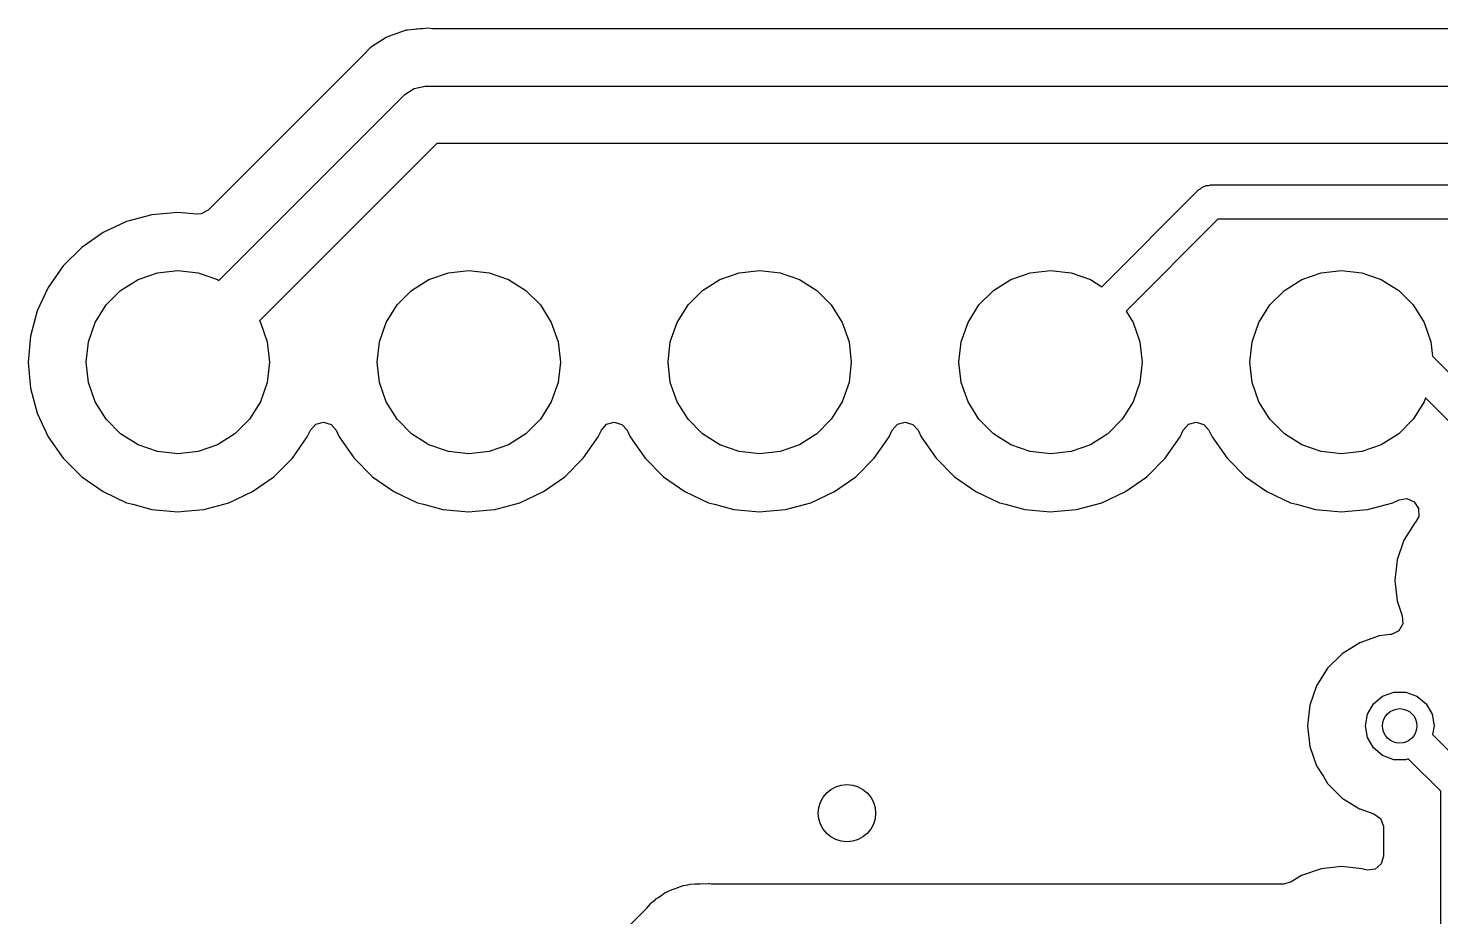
# Model space of a CAD drawing. Extents: x 3.96 to 7.44, y -5.28 to -1.66.
# Drawn here: x 6.3986 to 6.8841, y -2.9656 to -2.6603 of the extents above; entities that cross this region are included whole.
import ezdxf

# ---------------------------------------------------------------- set-up
doc = ezdxf.new("R2010")
doc.units = 0
doc.header["$MEASUREMENT"] = 0
doc.layers.add('BLACK', color=7, linetype='CONTINUOUS')

msp = doc.modelspace()

# ---------------------------------------------------------------- linework, layer by layer
at = {"layer": 'BLACK', "linetype": 'CONTINUOUS'}
for p, q in [((6.53328, -2.66045), (6.53242, -2.66055)), ((6.5336, -2.66045), (6.53328, -2.66045)), ((6.53382, -2.66044), (6.5336, -2.66045)), ((6.53411, -2.66042), (6.53382, -2.66044)), ((6.53587, -2.66026), (6.53411, -2.66042)), ((6.5368, -2.6604), (6.53587, -2.66026)), ((6.53751, -2.66045), (6.5368, -2.6604)), ((7.27957, -2.66045), (6.53751, -2.66045)), ((6.51912, -2.66508), (6.51655, -2.66666)), ((6.52165, -2.66342), (6.51912, -2.66508)), ((6.5219, -2.66329), (6.52165, -2.66342)), ((6.52217, -2.66316), (6.5219, -2.66329)), ((6.5219, -2.66329), (6.5219, -2.66329)), ((6.52243, -2.66304), (6.52217, -2.66316)), ((6.52217, -2.66316), (6.52217, -2.66316)), ((6.5253, -2.66209), (6.52243, -2.66304)), ((6.52814, -2.66105), (6.5253, -2.66209)), ((6.52842, -2.66099), (6.52814, -2.66105)), ((6.52871, -2.66092), (6.52842, -2.66099)), ((6.52842, -2.66099), (6.52842, -2.66099)), ((6.52898, -2.66087), (6.52871, -2.66092)), ((6.52871, -2.66092), (6.52871, -2.66092)), ((6.53139, -2.66066), (6.52898, -2.66087)), ((6.532, -2.6606), (6.53139, -2.66066)), ((6.53242, -2.66055), (6.532, -2.6606)), ((6.5138, -2.66941), (6.46045, -2.72277)), ((6.51588, -2.66721), (6.5138, -2.66941)), ((6.5161, -2.66703), (6.51588, -2.66721)), ((6.51632, -2.66684), (6.51609, -2.66703)), ((6.51609, -2.66703), (6.5161, -2.66703)), ((6.51633, -2.66684), (6.51632, -2.66684)), ((6.51655, -2.66666), (6.51633, -2.66684)), ((6.46415, -2.74693), (6.52804, -2.68304)), ((6.52804, -2.68304), (6.53123, -2.68091)), ((6.53123, -2.68091), (6.535, -2.68016)), ((6.535, -2.68016), (7.28, -2.68016)), ((6.53908, -2.69984), (6.47807, -2.76085)), ((7.27592, -2.69984), (6.53908, -2.69984)), ((6.76757, -2.74908), (6.80082, -2.71582)), ((6.80082, -2.71582), (6.8015, -2.71544)), ((6.8015, -2.71544), (6.80205, -2.71489)), ((6.80205, -2.71489), (6.8028, -2.71468)), ((6.8028, -2.71468), (6.80347, -2.7143)), ((6.80347, -2.7143), (6.80425, -2.7143)), ((6.80425, -2.7143), (6.805, -2.71409)), ((6.805, -2.71409), (7.27, -2.71409)), ((6.45, -2.7236), (6.44108, -2.72438)), ((6.45657, -2.72418), (6.45, -2.7236)), ((6.45, -2.7236), (6.45, -2.7236)), ((6.46045, -2.72277), (6.45803, -2.72409)), ((6.43242, -2.7267), (6.4243, -2.73049)), ((6.44107, -2.72438), (6.43242, -2.7267)), ((6.43242, -2.7267), (6.43242, -2.7267)), ((6.44108, -2.72438), (6.44107, -2.72438)), ((6.45803, -2.72409), (6.45657, -2.72418)), ((6.80745, -2.72591), (6.77592, -2.75743)), ((7.26755, -2.72591), (6.80745, -2.72591)), ((6.4243, -2.73049), (6.41696, -2.73563)), ((6.4243, -2.73049), (6.4243, -2.73049)), ((6.41696, -2.73563), (6.41063, -2.74196)), ((6.41063, -2.74196), (6.40549, -2.7493)), ((6.43036, -2.75038), (6.43633, -2.74662)), ((6.43633, -2.74662), (6.44299, -2.74429)), ((6.44299, -2.74429), (6.45, -2.7435)), ((6.45, -2.7435), (6.45701, -2.74429)), ((6.45701, -2.74429), (6.46367, -2.74662)), ((6.46367, -2.74662), (6.46415, -2.74693)), ((6.53036, -2.75038), (6.53633, -2.74662)), ((6.53633, -2.74662), (6.54299, -2.74429)), ((6.54299, -2.74429), (6.55, -2.7435)), ((6.55, -2.7435), (6.55701, -2.74429)), ((6.55701, -2.74429), (6.56367, -2.74662)), ((6.56367, -2.74662), (6.56964, -2.75038)), ((6.63036, -2.75038), (6.63633, -2.74662)), ((6.63633, -2.74662), (6.64299, -2.74429)), ((6.64299, -2.74429), (6.65, -2.7435)), ((6.65, -2.7435), (6.65701, -2.74429)), ((6.65701, -2.74429), (6.66367, -2.74662)), ((6.66367, -2.74662), (6.66964, -2.75038)), ((6.73036, -2.75038), (6.73633, -2.74662)), ((6.73633, -2.74662), (6.74299, -2.74429)), ((6.74299, -2.74429), (6.75, -2.7435)), ((6.75, -2.7435), (6.75701, -2.74429)), ((6.75701, -2.74429), (6.76367, -2.74662)), ((6.76367, -2.74662), (6.76757, -2.74908)), ((6.83036, -2.75038), (6.83633, -2.74662)), ((6.83633, -2.74662), (6.84299, -2.74429)), ((6.84299, -2.74429), (6.85, -2.7435)), ((6.85, -2.7435), (6.85701, -2.74429)), ((6.85701, -2.74429), (6.86367, -2.74662)), ((6.86367, -2.74662), (6.86964, -2.75038)), ((6.40549, -2.7493), (6.4017, -2.75742)), ((6.40549, -2.7493), (6.40549, -2.7493)), ((6.42538, -2.75536), (6.43036, -2.75038)), ((6.52538, -2.75536), (6.53036, -2.75038)), ((6.56964, -2.75038), (6.57462, -2.75536)), ((6.62538, -2.75536), (6.63036, -2.75038)), ((6.66964, -2.75038), (6.67462, -2.75536)), ((6.72538, -2.75536), (6.73036, -2.75038)), ((6.82538, -2.75536), (6.83036, -2.75038)), ((6.86964, -2.75038), (6.87462, -2.75536)), ((6.4017, -2.75742), (6.39938, -2.76607)), ((6.4017, -2.75742), (6.4017, -2.75742)), ((6.42162, -2.76133), (6.42538, -2.75536)), ((6.52162, -2.76133), (6.52538, -2.75536)), ((6.57462, -2.75536), (6.57838, -2.76133)), ((6.62162, -2.76133), (6.62538, -2.75536)), ((6.67462, -2.75536), (6.67838, -2.76133)), ((6.72162, -2.76133), (6.72538, -2.75536)), ((6.77592, -2.75743), (6.77838, -2.76133)), ((6.82162, -2.76133), (6.82538, -2.75536)), ((6.87462, -2.75536), (6.87838, -2.76133)), ((6.41929, -2.76799), (6.42162, -2.76133)), ((6.47807, -2.76085), (6.47838, -2.76133)), ((6.47838, -2.76133), (6.48071, -2.76799)), ((6.51929, -2.76799), (6.52162, -2.76133)), ((6.57838, -2.76133), (6.58071, -2.76799)), ((6.61929, -2.76799), (6.62162, -2.76133)), ((6.67838, -2.76133), (6.68071, -2.76799)), ((6.71929, -2.76799), (6.72162, -2.76133)), ((6.77838, -2.76133), (6.78071, -2.76799)), ((6.81929, -2.76799), (6.82162, -2.76133)), ((6.87838, -2.76133), (6.88071, -2.76799)), ((6.39938, -2.76608), (6.3986, -2.775)), ((6.39938, -2.76607), (6.39938, -2.76608)), ((6.4185, -2.775), (6.41929, -2.76799)), ((6.48071, -2.76799), (6.4815, -2.775)), ((6.5185, -2.775), (6.51929, -2.76799)), ((6.58071, -2.76799), (6.5815, -2.775)), ((6.6185, -2.775), (6.61929, -2.76799)), ((6.68071, -2.76799), (6.6815, -2.775)), ((6.7185, -2.775), (6.71929, -2.76799)), ((6.78071, -2.76799), (6.7815, -2.775)), ((6.8185, -2.775), (6.81929, -2.76799)), ((6.88071, -2.76799), (6.88126, -2.77291)), ((6.3986, -2.775), (6.3986, -2.775)), ((6.3986, -2.775), (6.39938, -2.78392)), ((6.41929, -2.78201), (6.4185, -2.775)), ((6.4815, -2.775), (6.48071, -2.78201)), ((6.51929, -2.78201), (6.5185, -2.775)), ((6.5815, -2.775), (6.58071, -2.78201)), ((6.61929, -2.78201), (6.6185, -2.775)), ((6.6815, -2.775), (6.68071, -2.78201)), ((6.71929, -2.78201), (6.7185, -2.775)), ((6.7815, -2.775), (6.78071, -2.78201)), ((6.81929, -2.78201), (6.8185, -2.775)), ((6.88126, -2.77291), (6.94418, -2.83582)), ((6.39938, -2.78392), (6.39938, -2.78393)), ((6.39938, -2.78393), (6.4017, -2.79258)), ((6.42162, -2.78867), (6.41929, -2.78201)), ((6.48071, -2.78201), (6.47838, -2.78867)), ((6.52162, -2.78867), (6.51929, -2.78201)), ((6.58071, -2.78201), (6.57838, -2.78867)), ((6.62162, -2.78867), (6.61929, -2.78201)), ((6.68071, -2.78201), (6.67838, -2.78867)), ((6.72162, -2.78867), (6.71929, -2.78201)), ((6.78071, -2.78201), (6.77838, -2.78867)), ((6.82162, -2.78867), (6.81929, -2.78201)), ((6.42538, -2.79464), (6.42162, -2.78867)), ((6.47838, -2.78867), (6.47462, -2.79464)), ((6.52538, -2.79464), (6.52162, -2.78867)), ((6.57838, -2.78867), (6.57462, -2.79464)), ((6.62538, -2.79464), (6.62162, -2.78867)), ((6.67838, -2.78867), (6.67462, -2.79464)), ((6.72538, -2.79464), (6.72162, -2.78867)), ((6.77838, -2.78867), (6.77462, -2.79464)), ((6.82538, -2.79464), (6.82162, -2.78867)), ((6.87838, -2.78867), (6.87462, -2.79464)), ((6.87888, -2.78723), (6.87838, -2.78867)), ((6.93409, -2.84245), (6.87888, -2.78723)), ((6.4017, -2.79258), (6.4017, -2.79258)), ((6.4017, -2.79258), (6.40549, -2.8007)), ((6.43036, -2.79962), (6.42538, -2.79464)), ((6.47462, -2.79464), (6.46964, -2.79962)), ((6.49558, -2.79841), (6.49739, -2.79635)), ((6.49739, -2.79635), (6.50004, -2.7956)), ((6.50004, -2.7956), (6.50267, -2.79639)), ((6.50267, -2.79639), (6.50442, -2.79841)), ((6.53036, -2.79962), (6.52538, -2.79464)), ((6.57462, -2.79464), (6.56964, -2.79962)), ((6.59558, -2.79841), (6.59739, -2.79635)), ((6.59739, -2.79635), (6.60004, -2.7956)), ((6.60004, -2.7956), (6.60267, -2.79639)), ((6.60267, -2.79639), (6.60442, -2.79841)), ((6.63036, -2.79962), (6.62538, -2.79464)), ((6.67462, -2.79464), (6.66964, -2.79962)), ((6.69558, -2.79841), (6.69739, -2.79635)), ((6.69739, -2.79635), (6.70004, -2.7956)), ((6.70004, -2.7956), (6.70267, -2.79639)), ((6.70267, -2.79639), (6.70442, -2.79841)), ((6.73036, -2.79962), (6.72538, -2.79464)), ((6.77462, -2.79464), (6.76964, -2.79962)), ((6.79558, -2.79841), (6.79739, -2.79635)), ((6.79739, -2.79635), (6.80004, -2.7956)), ((6.80004, -2.7956), (6.80267, -2.79639)), ((6.80267, -2.79639), (6.80442, -2.79841)), ((6.83036, -2.79962), (6.82538, -2.79464)), ((6.87462, -2.79464), (6.86964, -2.79962)), ((6.40549, -2.8007), (6.40549, -2.8007)), ((6.40549, -2.8007), (6.41063, -2.80804)), ((6.43633, -2.80338), (6.43036, -2.79962)), ((6.46964, -2.79962), (6.46367, -2.80338)), ((6.48937, -2.80804), (6.49451, -2.8007)), ((6.49451, -2.8007), (6.49558, -2.79841)), ((6.50442, -2.79841), (6.50549, -2.8007)), ((6.50549, -2.8007), (6.50549, -2.8007)), ((6.50549, -2.8007), (6.51063, -2.80804)), ((6.53633, -2.80338), (6.53036, -2.79962)), ((6.56964, -2.79962), (6.56367, -2.80338)), ((6.58937, -2.80804), (6.59451, -2.8007)), ((6.59451, -2.8007), (6.59558, -2.79841)), ((6.60442, -2.79841), (6.60549, -2.8007)), ((6.60549, -2.8007), (6.60549, -2.8007)), ((6.60549, -2.8007), (6.61063, -2.80804)), ((6.63633, -2.80338), (6.63036, -2.79962)), ((6.66964, -2.79962), (6.66367, -2.80338)), ((6.68937, -2.80804), (6.69451, -2.8007)), ((6.69451, -2.8007), (6.69558, -2.79841)), ((6.70442, -2.79841), (6.70549, -2.8007)), ((6.70549, -2.8007), (6.70549, -2.8007)), ((6.70549, -2.8007), (6.71063, -2.80804)), ((6.73633, -2.80338), (6.73036, -2.79962)), ((6.76964, -2.79962), (6.76367, -2.80338)), ((6.78937, -2.80804), (6.79451, -2.8007)), ((6.79451, -2.8007), (6.79558, -2.79841)), ((6.80442, -2.79841), (6.80549, -2.8007)), ((6.80549, -2.8007), (6.80549, -2.8007)), ((6.80549, -2.8007), (6.81063, -2.80804)), ((6.83633, -2.80338), (6.83036, -2.79962)), ((6.86964, -2.79962), (6.86367, -2.80338)), ((6.44299, -2.80571), (6.43633, -2.80338)), ((6.45, -2.8065), (6.44299, -2.80571)), ((6.45701, -2.80571), (6.45, -2.8065)), ((6.46367, -2.80338), (6.45701, -2.80571)), ((6.54299, -2.80571), (6.53633, -2.80338)), ((6.55, -2.8065), (6.54299, -2.80571)), ((6.55701, -2.80571), (6.55, -2.8065)), ((6.56367, -2.80338), (6.55701, -2.80571)), ((6.64299, -2.80571), (6.63633, -2.80338)), ((6.65, -2.8065), (6.64299, -2.80571)), ((6.65701, -2.80571), (6.65, -2.8065)), ((6.66367, -2.80338), (6.65701, -2.80571)), ((6.74299, -2.80571), (6.73633, -2.80338)), ((6.75, -2.8065), (6.74299, -2.80571)), ((6.75701, -2.80571), (6.75, -2.8065)), ((6.76367, -2.80338), (6.75701, -2.80571)), ((6.84299, -2.80571), (6.83633, -2.80338)), ((6.85, -2.8065), (6.84299, -2.80571)), ((6.85701, -2.80571), (6.85, -2.8065)), ((6.86367, -2.80338), (6.85701, -2.80571)), ((6.41063, -2.80804), (6.41696, -2.81437)), ((6.48304, -2.81437), (6.48937, -2.80804)), ((6.51063, -2.80804), (6.51696, -2.81437)), ((6.58304, -2.81437), (6.58937, -2.80804)), ((6.61063, -2.80804), (6.61696, -2.81437)), ((6.68304, -2.81437), (6.68937, -2.80804)), ((6.71063, -2.80804), (6.71696, -2.81437)), ((6.78304, -2.81437), (6.78937, -2.80804)), ((6.81063, -2.80804), (6.81696, -2.81437)), ((6.41696, -2.81437), (6.41696, -2.81437)), ((6.41696, -2.81437), (6.4243, -2.81951)), ((6.4757, -2.81951), (6.48304, -2.81437)), ((6.51696, -2.81437), (6.51696, -2.81437)), ((6.51696, -2.81437), (6.5243, -2.81951)), ((6.5757, -2.81951), (6.58304, -2.81437)), ((6.61696, -2.81437), (6.61696, -2.81437)), ((6.61696, -2.81437), (6.6243, -2.81951)), ((6.6757, -2.81951), (6.68304, -2.81437)), ((6.71696, -2.81437), (6.71696, -2.81437)), ((6.71696, -2.81437), (6.7243, -2.81951)), ((6.7757, -2.81951), (6.78304, -2.81437)), ((6.81696, -2.81437), (6.81696, -2.81437)), ((6.81696, -2.81437), (6.8243, -2.81951)), ((6.4243, -2.81951), (6.43242, -2.8233)), ((6.46758, -2.8233), (6.4757, -2.81951)), ((6.5243, -2.81951), (6.53242, -2.8233)), ((6.56758, -2.8233), (6.5757, -2.81951)), ((6.6243, -2.81951), (6.63242, -2.8233)), ((6.66758, -2.8233), (6.6757, -2.81951)), ((6.7243, -2.81951), (6.73242, -2.8233)), ((6.76758, -2.8233), (6.7757, -2.81951)), ((6.8243, -2.81951), (6.83242, -2.8233)), ((6.43242, -2.8233), (6.43242, -2.8233)), ((6.43242, -2.8233), (6.43242, -2.8233)), ((6.43242, -2.8233), (6.4345, -2.82385)), ((6.4345, -2.82385), (6.44108, -2.82562)), ((6.45892, -2.82562), (6.46758, -2.8233)), ((6.53242, -2.8233), (6.53242, -2.8233)), ((6.53242, -2.8233), (6.53242, -2.8233)), ((6.53242, -2.8233), (6.5345, -2.82385)), ((6.5345, -2.82385), (6.54108, -2.82562)), ((6.55892, -2.82562), (6.56758, -2.8233)), ((6.63242, -2.8233), (6.63242, -2.8233)), ((6.63242, -2.8233), (6.63242, -2.8233)), ((6.63242, -2.8233), (6.6345, -2.82385)), ((6.6345, -2.82385), (6.64108, -2.82562)), ((6.65892, -2.82562), (6.66758, -2.8233)), ((6.73242, -2.8233), (6.73242, -2.8233)), ((6.73242, -2.8233), (6.73242, -2.8233)), ((6.73242, -2.8233), (6.7345, -2.82385)), ((6.7345, -2.82385), (6.74108, -2.82562)), ((6.75892, -2.82562), (6.76758, -2.8233)), ((6.83242, -2.8233), (6.83242, -2.8233)), ((6.83242, -2.8233), (6.83242, -2.8233)), ((6.83242, -2.8233), (6.8345, -2.82385)), ((6.8345, -2.82385), (6.84108, -2.82562)), ((6.85892, -2.82562), (6.86758, -2.8233)), ((6.86758, -2.8233), (6.86976, -2.82228)), ((6.86976, -2.82228), (6.87248, -2.82187)), ((6.87248, -2.82187), (6.87499, -2.82299)), ((6.87499, -2.82299), (6.87649, -2.82529)), ((6.87649, -2.82529), (6.87652, -2.82804)), ((6.44108, -2.82562), (6.44745, -2.82617)), ((6.44745, -2.82617), (6.45, -2.8264)), ((6.45, -2.8264), (6.45223, -2.8262)), ((6.45, -2.8264), (6.45, -2.8264)), ((6.45, -2.8264), (6.45, -2.8264)), ((6.45223, -2.8262), (6.45892, -2.82562)), ((6.54108, -2.82562), (6.54745, -2.82617)), ((6.54745, -2.82617), (6.55, -2.8264)), ((6.55, -2.8264), (6.55223, -2.8262)), ((6.55, -2.8264), (6.55, -2.8264)), ((6.55, -2.8264), (6.55, -2.8264)), ((6.55223, -2.8262), (6.55892, -2.82562)), ((6.64108, -2.82562), (6.64745, -2.82617)), ((6.64745, -2.82617), (6.65, -2.8264)), ((6.65, -2.8264), (6.65223, -2.8262)), ((6.65, -2.8264), (6.65, -2.8264)), ((6.65, -2.8264), (6.65, -2.8264)), ((6.65223, -2.8262), (6.65892, -2.82562)), ((6.74108, -2.82562), (6.74745, -2.82617)), ((6.74745, -2.82617), (6.75, -2.8264)), ((6.75, -2.8264), (6.75223, -2.8262)), ((6.75, -2.8264), (6.75, -2.8264)), ((6.75, -2.8264), (6.75, -2.8264)), ((6.75223, -2.8262), (6.75892, -2.82562)), ((6.84108, -2.82562), (6.84745, -2.82617)), ((6.84745, -2.82617), (6.85, -2.8264)), ((6.85, -2.8264), (6.85223, -2.8262)), ((6.85, -2.8264), (6.85, -2.8264)), ((6.85, -2.8264), (6.85, -2.8264)), ((6.85223, -2.8262), (6.85892, -2.82562)), ((6.8752, -2.83023), (6.87143, -2.83624)), ((6.87527, -2.83016), (6.8752, -2.83023)), ((6.87531, -2.83009), (6.87527, -2.83016)), ((6.87538, -2.83001), (6.87531, -2.83009)), ((6.87652, -2.82804), (6.87536, -2.83)), ((6.87536, -2.83), (6.87538, -2.83001)), ((6.87143, -2.83624), (6.86908, -2.84294)), ((6.86908, -2.84294), (6.86828, -2.85)), ((6.86908, -2.84294), (6.86908, -2.84294)), ((6.86828, -2.85), (6.86828, -2.85)), ((6.86828, -2.85), (6.86908, -2.85706)), ((6.86908, -2.85706), (6.86908, -2.85706)), ((6.86908, -2.85706), (6.87087, -2.86218)), ((6.87087, -2.86218), (6.87101, -2.86493)), ((6.86294, -2.86908), (6.85624, -2.87143)), ((6.86681, -2.86864), (6.86294, -2.86908)), ((6.86294, -2.86908), (6.86294, -2.86908)), ((6.8672, -2.86858), (6.86681, -2.86864)), ((6.86965, -2.86731), (6.8672, -2.86858)), ((6.87101, -2.86493), (6.86965, -2.86731)), ((6.85624, -2.87143), (6.85023, -2.8752)), ((6.85023, -2.8752), (6.8452, -2.88023)), ((6.8452, -2.88023), (6.84143, -2.88624)), ((6.84143, -2.88624), (6.83908, -2.89294)), ((6.86409, -2.88977), (6.86795, -2.88837)), ((6.86795, -2.88837), (6.87205, -2.88837)), ((6.87205, -2.88837), (6.87591, -2.88977)), ((6.83908, -2.89294), (6.83828, -2.9)), ((6.83908, -2.89294), (6.83908, -2.89294)), ((6.8589, -2.89596), (6.86095, -2.89241)), ((6.86095, -2.89241), (6.86409, -2.88977)), ((6.87591, -2.88977), (6.87905, -2.89241)), ((6.87905, -2.89241), (6.8811, -2.89596)), ((6.85819, -2.9), (6.8589, -2.89596)), ((6.8811, -2.89596), (6.88181, -2.9)), ((6.83828, -2.9), (6.83828, -2.9)), ((6.83828, -2.9), (6.83908, -2.90706)), ((6.8589, -2.90404), (6.85819, -2.9)), ((6.88181, -2.9), (6.88129, -2.90294)), ((6.88129, -2.90294), (6.89418, -2.91582)), ((6.83908, -2.90706), (6.83908, -2.90706)), ((6.83908, -2.90706), (6.84143, -2.91376)), ((6.86095, -2.90759), (6.8589, -2.90404)), ((6.86409, -2.91023), (6.86095, -2.90759)), ((6.86795, -2.91163), (6.86409, -2.91023)), ((6.87205, -2.91163), (6.86795, -2.91163)), ((6.87295, -2.9113), (6.87205, -2.91163)), ((6.88409, -2.92245), (6.87295, -2.9113)), ((6.84143, -2.91376), (6.84374, -2.91744)), ((6.84374, -2.91744), (6.8452, -2.91977)), ((6.8452, -2.91977), (6.85023, -2.9248)), ((6.88409, -3.23977), (6.88409, -2.92245)), ((6.85023, -2.9248), (6.8562, -2.92855)), ((6.8562, -2.92855), (6.85624, -2.92857)), ((6.85624, -2.92857), (6.86112, -2.93028)), ((6.86112, -2.93028), (6.86336, -2.93189)), ((6.86336, -2.93189), (6.86437, -2.93444)), ((6.86437, -2.93444), (6.86439, -2.93489)), ((6.86439, -2.93489), (6.86439, -2.94477)), ((6.86439, -2.94477), (6.86361, -2.9474)), ((6.83624, -2.95143), (6.83271, -2.95364)), ((6.84294, -2.94908), (6.83624, -2.95143)), ((6.83624, -2.95143), (6.83624, -2.95143)), ((6.85, -2.94828), (6.84294, -2.94908)), ((6.84294, -2.94908), (6.84294, -2.94908)), ((6.85706, -2.94908), (6.85, -2.94828)), ((6.85, -2.94828), (6.85, -2.94828)), ((6.8579, -2.94937), (6.85706, -2.94908)), ((6.85706, -2.94908), (6.85706, -2.94908)), ((6.85881, -2.9496), (6.8579, -2.94937)), ((6.86154, -2.94921), (6.85881, -2.9496)), ((6.86361, -2.9474), (6.86154, -2.94921)), ((6.61975, -2.95631), (6.61903, -2.95673)), ((6.62158, -2.95578), (6.61975, -2.95631)), ((6.6218, -2.9557), (6.62158, -2.95578)), ((6.62358, -2.955), (6.6218, -2.9557)), ((6.62441, -2.95489), (6.62358, -2.955)), ((6.62358, -2.955), (6.62358, -2.955)), ((6.62516, -2.95474), (6.62441, -2.95489)), ((6.62596, -2.9545), (6.62516, -2.95474)), ((6.62787, -2.95444), (6.62596, -2.9545)), ((6.62596, -2.9545), (6.62596, -2.9545)), ((6.6281, -2.95443), (6.62787, -2.95444)), ((6.62839, -2.95439), (6.6281, -2.95443)), ((6.6296, -2.95439), (6.62839, -2.95439)), ((6.62839, -2.95439), (6.62839, -2.95439)), ((6.62839, -2.95439), (6.62839, -2.95439)), ((6.63243, -2.9543), (6.6296, -2.95439)), ((6.63274, -2.95433), (6.63243, -2.9543)), ((6.63243, -2.9543), (6.63243, -2.9543)), ((6.63337, -2.95439), (6.63274, -2.95432)), ((6.63274, -2.95432), (6.63274, -2.95433)), ((6.83012, -2.95439), (6.63337, -2.95439)), ((6.83271, -2.95364), (6.83012, -2.95439)), ((6.61233, -2.96118), (6.61111, -2.96266)), ((6.61301, -2.96069), (6.61233, -2.96118)), ((6.61233, -2.96118), (6.61233, -2.96118)), ((6.61359, -2.96019), (6.61301, -2.96069)), ((6.61418, -2.9596), (6.61359, -2.96019)), ((6.61529, -2.95895), (6.61418, -2.9596)), ((6.61582, -2.95863), (6.61529, -2.95895)), ((6.61602, -2.9585), (6.61582, -2.95863)), ((6.61756, -2.95738), (6.61602, -2.9585)), ((6.61834, -2.95707), (6.61756, -2.95738)), ((6.61903, -2.95673), (6.61834, -2.95707)), ((6.61096, -2.96283), (6.59113, -2.98265)), ((6.61111, -2.96266), (6.61096, -2.96283))]:
    msp.add_line(p, q, dxfattribs=at)
at = {"layer": 'BLACK'}
for centre, radius in [((6.87, -2.9), 0.00591), ((6.68, -2.93), 0.00984)]:
    msp.add_circle(centre, radius, dxfattribs=at)

doc.saveas('drawing.dxf')
